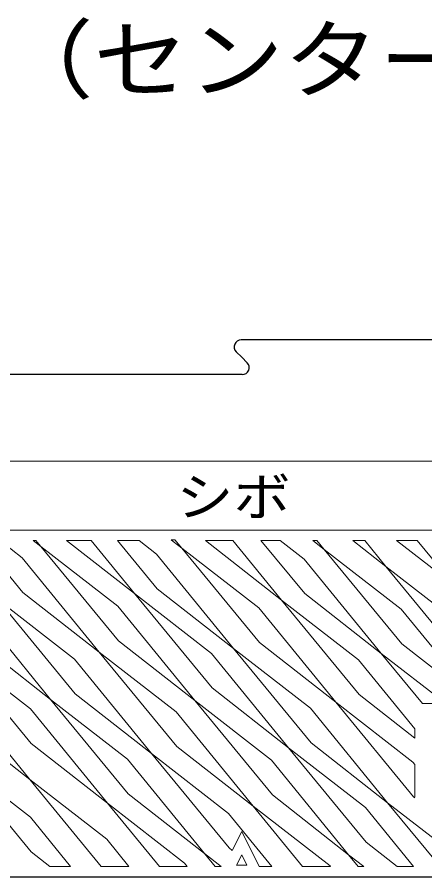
# Model space of a CAD drawing. Units: millimetres, scale not verified. Extents: x -959 to 1041, y -866 to 689.
# Drawn here: x -516.4 to -398.6, y -403 to -154.8 of the extents above; entities that cross this region are included whole.
import ezdxf
from ezdxf.enums import TextEntityAlignment as Align

# ---------------------------------------------------------------- set-up
doc = ezdxf.new("R2010")
doc.units = ezdxf.units.MM
doc.header["$LTSCALE"] = 5
doc.layers.add('0-3', color=4, linetype='Continuous', lineweight=9)
doc.layers.add('0-8', color=4, linetype='Continuous', lineweight=9)
doc.styles.add('ＭＳ ゴシック', font='')
doc.styles.get('ＭＳ ゴシック').set_extended_font_data('MS Gothic')

msp = doc.modelspace()

# ---------------------------------------------------------------- linework, layer by layer
at = {"layer": '0-3'}
for p, q in [((-571.494, -283.032), (-331.454, -283.032)), ((-571.494, -302.932), (-331.454, -302.932)), ((-331.454, -302.932), (-571.494, -302.932)), ((-514.759, -320.899), (-527.089, -305.932)), ((-521.366, -305.932), (-514.954, -310.902)), ((-511.752, -305.932), (-509.565, -307.643)), ((-510.962, -305.932), (-511.752, -305.932)), ((-510.962, -305.932), (-509.565, -307.643)), ((-502.064, -305.932), (-482.468, -321.262)), ((-494.985, -305.932), (-502.064, -305.932)), ((-494.985, -305.932), (-482.468, -321.262)), ((-475.86, -319.875), (-487.346, -305.932)), ((-481.146, -305.932), (-487.346, -305.932)), ((-481.146, -305.932), (-476.055, -309.879)), ((-470.766, -305.733), (-471.884, -305.733)), ((-471.245, -306.233), (-471.884, -305.733)), ((-471.245, -306.233), (-468.789, -308.154)), ((-470.766, -305.733), (-468.789, -308.154)), ((-461.981, -305.932), (-439.986, -323.139)), ((-454.035, -305.932), (-461.981, -305.932)), ((-454.035, -305.932), (-439.986, -323.139)), ((-433.264, -321.278), (-445.906, -305.932)), ((-440.36, -305.932), (-445.906, -305.932)), ((-440.36, -305.932), (-433.459, -311.282)), ((-430.933, -305.932), (-427.609, -308.532)), ((-429.732, -305.932), (-430.933, -305.932)), ((-429.732, -305.932), (-427.609, -308.532)), ((-419.352, -305.932), (-409.788, -313.414)), ((-415.897, -305.932), (-419.352, -305.932)), ((-415.897, -305.932), (-409.788, -313.414)), ((-400.753, -305.932), (-406.721, -305.932)), ((-476.055, -309.879), (-453.805, -337.129)), ((-514.954, -310.902), (-492.704, -338.152)), ((-433.459, -311.282), (-411.209, -338.532)), ((-475.86, -319.875), (-453.805, -337.129)), ((-514.759, -320.899), (-492.704, -338.152)), ((-433.264, -321.278), (-411.209, -338.532)), ((-528.945, -324.551), (-506.695, -351.801)), ((-487.315, -324.893), (-465.065, -352.143)), ((-446.539, -325.404), (-424.289, -352.654)), ((-405.359, -325.782), (-383.109, -353.032)), ((-528.75, -334.548), (-506.695, -351.801)), ((-487.12, -334.889), (-465.065, -352.143)), ((-446.344, -335.401), (-424.289, -352.654)), ((-405.164, -335.778), (-383.109, -353.032)), ((-460.218, -338.512), (-437.968, -365.762)), ((-411.209, -338.532), (-392.506, -353.032)), ((-399.264, -353.032), (-411.209, -338.532)), ((-499.8, -340.218), (-477.55, -367.468)), ((-417.736, -340.389), (-401.454, -360.329)), ((-534.994, -347.668), (-512.744, -374.918)), ((-460.023, -348.508), (-437.968, -365.762)), ((-499.605, -350.214), (-477.55, -367.468)), ((-417.541, -350.385), (-401.454, -362.97)), ((-512.523, -354.558), (-490.273, -381.808)), ((-431.555, -354.379), (-409.305, -381.629)), ((-392.506, -353.032), (-399.264, -353.032)), ((-470.454, -355.402), (-448.204, -382.652)), ((-534.799, -357.664), (-512.744, -374.918)), ((-401.454, -360.329), (-401.454, -362.97)), ((-512.328, -364.554), (-490.273, -381.808)), ((-431.36, -364.375), (-409.305, -381.629)), ((-470.259, -365.399), (-448.204, -382.652)), ((-437.968, -365.762), (-415.718, -383.012)), ((-415.523, -393.008), (-437.968, -365.762)), ((-484.445, -369.051), (-462.195, -396.301)), ((-477.55, -367.468), (-455.3, -384.718)), ((-455.105, -394.714), (-477.55, -367.468)), ((-442.815, -369.393), (-420.565, -396.643)), ((-402.039, -369.904), (-401.454, -370.622)), ((-401.454, -370.622), (-401.454, -379.901)), ((-512.744, -374.918), (-490.494, -392.168)), ((-492.055, -400.032), (-512.744, -374.918)), ((-484.25, -379.048), (-462.195, -396.301)), ((-442.62, -379.389), (-420.565, -396.643)), ((-490.273, -381.808), (-468.023, -399.058)), ((-475.26, -400.032), (-490.273, -381.808)), ((-409.305, -381.629), (-387.055, -398.879)), ((-394.145, -400.032), (-409.305, -381.629)), ((-401.844, -379.901), (-401.454, -380.206)), ((-448.204, -382.652), (-425.954, -399.902)), ((-433.888, -400.032), (-448.204, -382.652)), ((-415.718, -383.012), (-401.821, -400.032)), ((-512.523, -385.819), (-500.918, -400.032)), ((-455.3, -384.718), (-442.796, -400.032)), ((-446.429, -400.032), (-451.474, -389.942)), ((-490.494, -392.168), (-484.073, -400.032)), ((-415.523, -393.008), (-406.545, -400.032)), ((-462.195, -396.301), (-457.383, -400.032)), ((-459.122, -400.032), (-462.195, -396.301)), ((-420.565, -396.643), (-416.194, -400.032)), ((-417.774, -400.032), (-420.565, -396.643)), ((-468.023, -399.058), (-467.227, -400.032)), ((-492.055, -400.032), (-484.073, -400.032)), ((-475.26, -400.032), (-467.227, -400.032)), ((-459.122, -400.032), (-457.383, -400.032)), ((-446.429, -400.032), (-442.796, -400.032)), ((-433.888, -400.032), (-431.249, -400.032)), ((-425.849, -400.032), (-431.249, -400.032)), ((-425.954, -399.902), (-425.849, -400.032)), ((-416.194, -400.032), (-417.774, -400.032)), ((-401.821, -400.032), (-406.545, -400.032))]:
    msp.add_line(p, q, dxfattribs=at)
for points in [[(-487.12, -334.889), (-509.565, -307.643), (-487.315, -324.893)], [(-400.753, -305.932), (-390.204, -318.737), (-406.721, -305.932)], [(-446.344, -335.401), (-468.789, -308.154), (-446.539, -325.404)], [(-405.164, -335.778), (-427.609, -308.532), (-405.359, -325.782)], [(-387.343, -340.66), (-409.788, -313.414), (-387.538, -330.664)], [(-460.023, -348.508), (-482.468, -321.262), (-460.218, -338.512)], [(-499.605, -350.214), (-522.05, -322.968), (-499.8, -340.218)], [(-417.541, -350.385), (-439.986, -323.139), (-417.736, -340.389)], [(-512.328, -364.554), (-534.773, -337.308), (-512.523, -354.558)], [(-431.36, -364.375), (-453.805, -337.129), (-431.555, -354.379)], [(-470.259, -365.399), (-492.704, -338.152), (-470.454, -355.402)], [(-484.25, -379.048), (-506.695, -351.801), (-484.445, -369.051)], [(-442.62, -379.389), (-465.065, -352.143), (-442.815, -369.393)], [(-401.844, -379.901), (-424.289, -352.654), (-402.039, -369.904)], [(-512.328, -395.816), (-534.773, -368.569), (-512.523, -385.819)], [(-455.105, -394.714), (-454.21, -395.414), (-451.474, -389.942)], [(-512.328, -395.816), (-506.938, -400.032), (-500.918, -400.032)]]:
    msp.add_lwpolyline(points, dxfattribs=at)
at = {"layer": '0-8', "color": 5, "lineweight": 25}
for p, q in [((-326.302, -248.032), (-451.645, -248.032)), ((-453.06, -251.446), (-451.474, -253.032)), ((-449.888, -254.617), (-451.474, -253.032)), ((-451.302, -258.032), (-576.645, -258.032)), ((-641.474, -403.032), (-261.474, -403.032))]:
    msp.add_line(p, q, dxfattribs=at)
at = {"layer": '0-8'}
for q in [(-452.974, -399.65), (-449.974, -399.65)]:
    msp.add_line((-451.474, -399.65), q, dxfattribs=at)
msp.add_lwpolyline([(-452.974, -399.65), (-451.474, -396.65), (-449.974, -399.65)], dxfattribs=at)
at = {"layer": '0-8', "color": 5, "lineweight": 25}
for centre, start, end in [((-451.645, -250.032), 90, 225), ((-451.302, -256.032), 270, 45)]:
    msp.add_arc(centre, 2, start, end, dxfattribs=at)

# ---------------------------------------------------------------- texts
at = {"layer": '0-3', "color": 3, "style": 'ＭＳ ゴシック', "width": 1.1}
for s, height, p in [('（センター）', 18.33, (-521.838, -181.739)), ('シボ', 11, (-470.357, -302.126))]:
    msp.add_text(s, height=height, dxfattribs=at).set_placement(p, align=Align.BOTTOM_LEFT)

doc.saveas('drawing.dxf')
